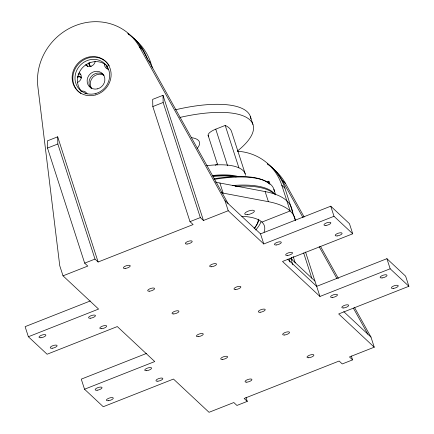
<?xml version="1.0" encoding="UTF-8"?>
<svg xmlns="http://www.w3.org/2000/svg" width="434" height="434" viewBox="0 0 434 434"><rect width="100%" height="100%" fill="white"/><g stroke="black" fill="none" stroke-linecap="round" stroke-linejoin="round"><path stroke-width="0.65" d="M146.47 353.444L81.272 379.137L84.532 389.233L103.254 406.729L173.47 379.056L209.036 412.3L233.817 402.535L236.942 405.448L247.266 401.379L244.147 398.466L339.138 361.028L342.258 363.942L352.587 359.873L349.462 356.96L374.244 347.189L338.677 313.95L408.888 286.277L390.166 268.782L319.956 296.455L282.512 261.463L352.728 233.79L334.006 216.295L263.791 243.968L228.224 210.723L203.443 220.488L163.005 95.306L152.681 99.375L152.822 106.552L189.994 221.644L193.114 224.562L98.122 262L57.689 136.813L47.36 140.882L47.501 148.065L84.673 263.15L87.798 266.069L63.017 275.834L59.756 265.738L37.883 86.822A56.344 52.14 -46.9 0 1 75.321 25.639A56.344 52.14 -46.9 0 1 139.374 46.823L142.493 49.742L228.083 203.546M47.501 148.065L57.83 143.99L57.689 136.813M152.822 106.552L163.146 102.484L163.005 95.306M208.667 136.249A11.268 3.797 -17.9 0 1 215.752 129.164L225.213 125.431A67.612 22.79 -17.9 0 1 231.452 131.263L245.15 173.665M267.035 181.949L268.852 181.228L269.894 184.445M84.673 263.15L95.003 259.082L98.122 262M189.994 221.644L200.324 217.575L203.443 220.488M261.914 222.094L290.129 210.973L281.791 185.237A56.344 52.14 -46.9 0 0 237.311 151.244M90.31 300.957L25.112 326.65L28.373 336.746L47.094 354.242L117.305 326.569L154.748 361.56L84.532 389.233M139.374 46.823L224.964 200.627L260.53 233.872L330.746 206.199L349.468 223.694L352.728 233.79M28.373 336.746L98.583 309.073L63.017 275.834M408.888 286.277L405.627 276.181L386.906 258.686L316.695 286.359L287.628 259.196M215.373 182.009A112.688 37.986 -17.9 0 0 219.897 183.029L265.136 191.584A134.735 45.418 -17.9 0 1 292.359 212.242M221.166 192.718A112.688 37.986 -17.9 0 0 223.163 193.125L268.396 201.68A134.735 45.418 -17.9 0 1 295.435 220.515M267.485 164.057A56.344 52.14 -46.9 0 1 282.274 180.376L285.393 183.294L304.158 217.011M147.62 59.849L150.744 62.767L152.41 67.926M281.791 185.237L284.91 188.15L295.326 220.401M314.91 281.031L290.802 258.507L292.841 264.816M343.771 311.666L370.983 337.093L374.244 347.189M320.618 246.588L338.395 278.53M354.524 307.516L370.983 337.093M282.274 180.376L303.013 217.646M319.142 246.631L336.92 278.574M353.379 308.151L367.864 334.18M386.906 258.686L390.166 268.782M330.746 206.199L334.006 216.295M351.339 356.016L352.587 359.873M305.531 252.008L319.956 296.455M303.664 252.962L311.786 278.118M250.337 116.383L252.946 124.46M273.881 189.262L275.682 194.85M293.156 256.461L295.234 262.896M291.263 257.362L292.098 259.939M265.136 191.584L268.396 201.68M260.53 233.872L263.791 243.968M225.213 125.431L238.906 167.833M215.752 129.164L227.579 165.783M208.098 135.305L217.646 164.86M219.897 183.029L223.163 193.125M224.964 200.627L228.224 210.723M163.146 102.484L200.324 217.575M246.018 397.522L247.266 401.379M57.83 143.99L95.003 259.082M268.852 181.228L268.89 183.186M289.928 262.011A112.688 37.986 -17.9 0 1 289.467 259.098M241.809 216.344A69.863 23.55 -17.9 0 1 264.073 232.152M260.905 221.79A69.863 23.55 -17.9 0 1 255.686 229.998M91.574 88.715A9.239 8.55 -46.9 0 1 91.292 76.476A9.239 8.55 -46.9 0 1 103.493 74.626M91.71 88.601A9.239 8.55 -46.9 0 1 92.833 77.312A9.239 8.55 -46.9 0 1 104.003 75.304M90.777 66.652A3.494 3.233 -46.9 0 1 89.925 62.561M77.469 77.317A3.494 3.233 -46.9 0 1 81.375 77.675M131.068 36.141A56.344 52.14 -46.9 0 1 147.207 58.628M128.497 34.281A56.344 52.14 -46.9 0 1 129.538 35.002M133.683 38.669A56.344 52.14 -46.9 0 1 150.744 62.767M84.825 93.245A5.691 5.268 -46.9 0 1 86.447 93.489M80.892 91.265A5.691 5.268 -46.9 0 1 87.109 94.021M87.592 66.559A5.691 5.268 -46.9 0 1 86.729 64.275M95.117 61.373A3.494 3.233 -46.9 0 1 95.252 61.644M91.248 66.489A3.494 3.233 -46.9 0 1 88.845 62.865M95.171 61.482A5.691 5.268 -46.9 0 1 91.167 66.158A5.691 5.268 -46.9 0 1 85.541 64.753M78.077 74.046A5.691 5.268 -46.9 0 1 80.746 74.453M77.366 76.324A3.494 3.233 -46.9 0 1 81.364 78.077M79.319 72.787A5.691 5.268 -46.9 0 1 81.223 77.914A5.691 5.268 -46.9 0 1 77.502 82.395M107.469 69.033A5.691 5.268 -46.9 0 1 106.905 65.567M108.446 69.261A5.691 5.268 -46.9 0 1 104.534 63.353M267.344 163.678A56.344 52.14 -46.9 0 1 284.91 188.15M206.633 165.701A67.612 22.79 -17.9 0 1 245.573 175.287M212.421 175.51A67.612 22.79 -17.9 0 1 238.369 176.567M179.844 117.451A90.147 30.391 -17.9 0 1 237.745 150.788M217.548 163.987A90.147 30.391 -17.9 0 1 215.226 165.235M175.26 109.835A90.147 30.391 -17.9 0 1 250.885 118.921M235.163 186.354A90.147 30.391 -17.9 0 1 273.653 193.569M214.081 179.416A90.147 30.391 -17.9 0 1 274.348 191.443M232.559 185.508A90.147 30.391 -17.9 0 1 274.928 194.345M212.844 176.508A67.612 22.79 -17.9 0 1 235.705 176.877M258.865 219.664A67.612 22.79 -17.9 0 1 254.791 227.584M213.235 175.873A66.483 22.411 -17.9 0 1 236.714 176.839M258.279 219.192A66.483 22.411 -17.9 0 1 254.107 228.74M213.891 178.797A89.024 30.011 -17.9 0 1 268.896 183.463M272.145 168.083A56.344 52.14 -46.9 0 1 285.393 183.294M80.952 93.511A20.284 18.77 -46.9 0 1 79.254 63.272A20.284 18.77 -46.9 0 1 109.227 65.735M81.093 90.777A18.027 16.687 -46.9 0 1 83.605 66.597A18.027 16.687 -46.9 0 1 107.605 66.397M127.699 33.423A56.344 52.14 -46.9 0 1 142.493 49.742M191.345 137.659A33.809 11.398 -17.9 0 1 197.123 148.542M247.483 214.651A5.072 1.709 -17.9 0 0 254.411 210.94A5.072 1.709 -17.9 0 0 246.821 211.754A5.072 1.709 -17.9 0 0 247.483 214.651M97.4 88.872A9.239 8.55 -46.9 0 0 102.885 74.046A9.239 8.55 -46.9 0 0 87.701 77.67A9.239 8.55 -46.9 0 0 97.4 88.872M95.702 94.9A20.284 18.77 -46.9 0 0 106.097 61.905A20.284 18.77 -46.9 0 0 73.08 71.539A20.284 18.77 -46.9 0 0 95.702 94.9M95.936 93.456A18.027 16.687 -46.9 0 0 105.174 64.123A18.027 16.687 -46.9 0 0 75.831 72.69A18.027 16.687 -46.9 0 0 95.936 93.456M157.916 381.193A3.608 1.215 -17.9 0 0 162.842 378.556A3.608 1.215 -17.9 0 0 157.444 379.137A3.608 1.215 -17.9 0 0 157.916 381.193M97.118 390.231A3.608 1.215 -17.9 0 0 102.044 387.589A3.608 1.215 -17.9 0 0 96.646 388.17A3.608 1.215 -17.9 0 0 97.118 390.231M108.354 400.728A3.608 1.215 -17.9 0 0 113.279 398.086A3.608 1.215 -17.9 0 0 107.882 398.667A3.608 1.215 -17.9 0 0 108.354 400.728M146.681 370.696A3.608 1.215 -17.9 0 0 151.607 368.059A3.608 1.215 -17.9 0 0 146.209 368.64A3.608 1.215 -17.9 0 0 146.681 370.696M343.771 307.945A3.608 1.215 -17.9 0 0 348.697 305.308A3.608 1.215 -17.9 0 0 343.299 305.889A3.608 1.215 -17.9 0 0 343.771 307.945M382.104 277.917A3.608 1.215 -17.9 0 0 387.025 275.275A3.608 1.215 -17.9 0 0 381.627 275.856A3.608 1.215 -17.9 0 0 382.104 277.917M332.542 297.447A3.608 1.215 -17.9 0 0 337.468 294.811A3.608 1.215 -17.9 0 0 332.07 295.391A3.608 1.215 -17.9 0 0 332.542 297.447M393.334 288.415A3.608 1.215 -17.9 0 0 398.26 285.773A3.608 1.215 -17.9 0 0 392.862 286.353A3.608 1.215 -17.9 0 0 393.334 288.415M40.959 337.744A3.608 1.215 -17.9 0 0 45.885 335.102A3.608 1.215 -17.9 0 0 40.487 335.683A3.608 1.215 -17.9 0 0 40.959 337.744M90.522 318.209A3.608 1.215 -17.9 0 0 95.442 315.572A3.608 1.215 -17.9 0 0 90.044 316.153A3.608 1.215 -17.9 0 0 90.522 318.209M52.188 348.242A3.608 1.215 -17.9 0 0 57.114 345.6A3.608 1.215 -17.9 0 0 51.717 346.18A3.608 1.215 -17.9 0 0 52.188 348.242M101.751 328.706A3.608 1.215 -17.9 0 0 106.677 326.07A3.608 1.215 -17.9 0 0 101.279 326.65A3.608 1.215 -17.9 0 0 101.751 328.706M337.175 235.928A3.608 1.215 -17.9 0 0 342.095 233.286A3.608 1.215 -17.9 0 0 336.697 233.866A3.608 1.215 -17.9 0 0 337.175 235.928M287.612 255.458A3.608 1.215 -17.9 0 0 292.538 252.821A3.608 1.215 -17.9 0 0 287.14 253.402A3.608 1.215 -17.9 0 0 287.612 255.458M276.377 244.96A3.608 1.215 -17.9 0 0 281.303 242.324A3.608 1.215 -17.9 0 0 275.905 242.904A3.608 1.215 -17.9 0 0 276.377 244.96M325.939 225.43A3.608 1.215 -17.9 0 0 330.865 222.788A3.608 1.215 -17.9 0 0 325.467 223.369A3.608 1.215 -17.9 0 0 325.939 225.43M235.754 289.516A3.608 1.215 -17.9 0 0 240.892 286.939A3.608 1.215 -17.9 0 0 235.667 287.341A3.608 1.215 -17.9 0 0 235.754 289.516M260.096 312.263A3.608 1.215 -17.9 0 0 265.228 309.681A3.608 1.215 -17.9 0 0 260.004 310.088A3.608 1.215 -17.9 0 0 260.096 312.263M198.143 336.675A3.608 1.215 -17.9 0 0 203.275 334.099A3.608 1.215 -17.9 0 0 198.05 334.505A3.608 1.215 -17.9 0 0 198.143 336.675M173.806 313.934A3.608 1.215 -17.9 0 0 178.938 311.352A3.608 1.215 -17.9 0 0 173.714 311.758A3.608 1.215 -17.9 0 0 173.806 313.934M211.418 266.774A3.608 1.215 -17.9 0 0 216.55 264.192A3.608 1.215 -17.9 0 0 211.331 264.599A3.608 1.215 -17.9 0 0 211.418 266.774M149.464 291.187A3.608 1.215 -17.9 0 0 154.602 288.61A3.608 1.215 -17.9 0 0 149.377 289.011A3.608 1.215 -17.9 0 0 149.464 291.187M187.081 244.027A3.608 1.215 -17.9 0 0 192.213 241.45A3.608 1.215 -17.9 0 0 186.994 241.852A3.608 1.215 -17.9 0 0 187.081 244.027M125.128 268.445A3.608 1.215 -17.9 0 0 130.26 265.863A3.608 1.215 -17.9 0 0 125.041 266.27A3.608 1.215 -17.9 0 0 125.128 268.445M284.433 335.005A3.608 1.215 -17.9 0 0 289.565 332.428A3.608 1.215 -17.9 0 0 284.341 332.829A3.608 1.215 -17.9 0 0 284.433 335.005M222.479 359.423A3.608 1.215 -17.9 0 0 227.611 356.84A3.608 1.215 -17.9 0 0 222.392 357.247A3.608 1.215 -17.9 0 0 222.479 359.423M308.769 357.752A3.608 1.215 -17.9 0 0 313.901 355.169A3.608 1.215 -17.9 0 0 308.683 355.576A3.608 1.215 -17.9 0 0 308.769 357.752M246.816 382.164A3.608 1.215 -17.9 0 0 251.948 379.587A3.608 1.215 -17.9 0 0 246.729 379.994A3.608 1.215 -17.9 0 0 246.816 382.164"/></g></svg>
